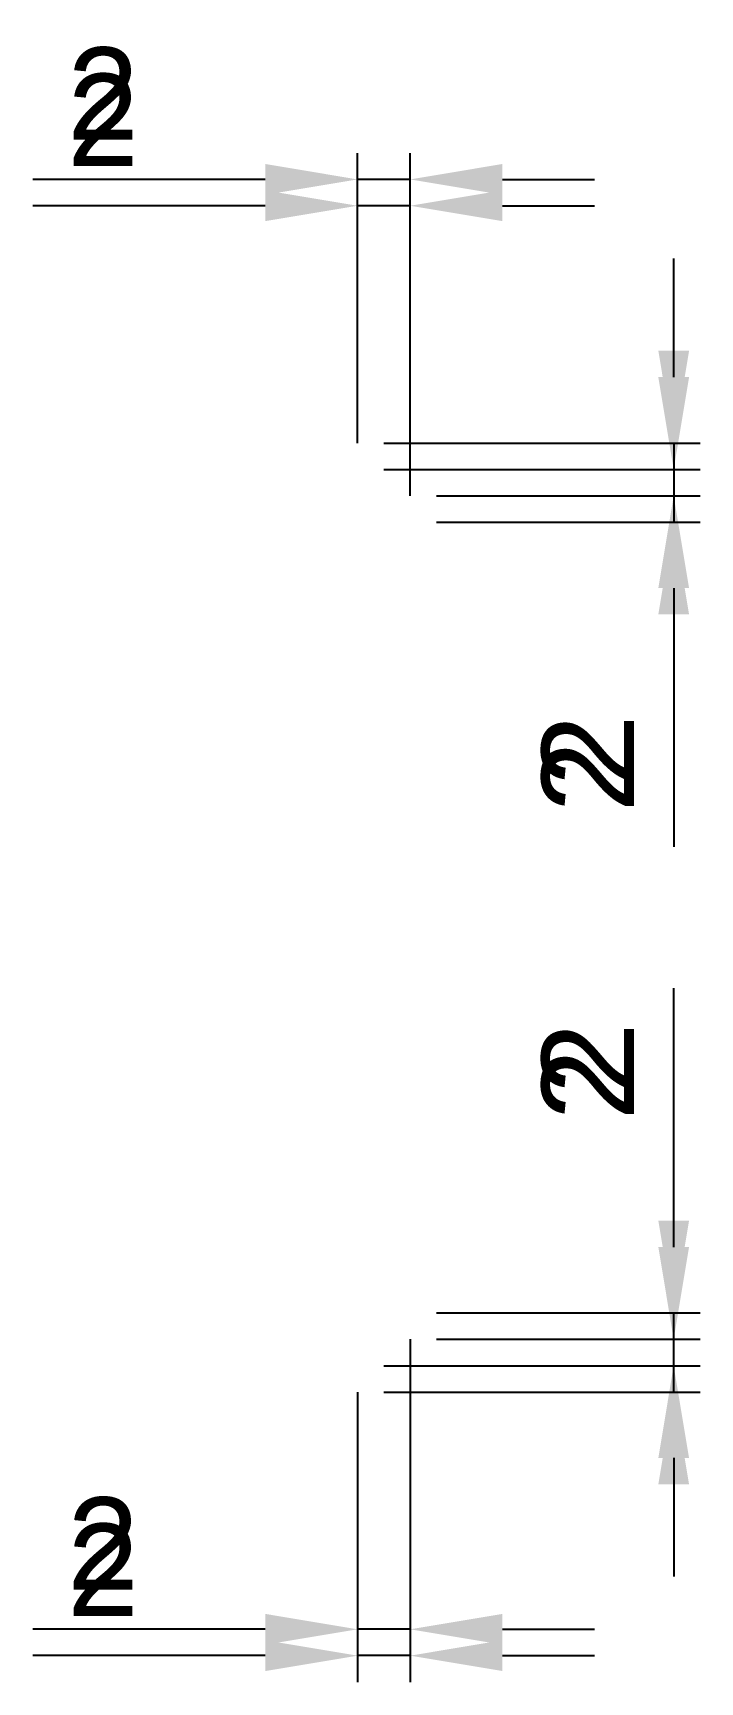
# Model space of a CAD drawing. Header units: millimetres. Extents: x 16 to 304, y 4443 to 9035.
# Drawn here: x 231.2 to 256.5, y 8972.9 to 9035.4 of the extents above.
import ezdxf

# ---------------------------------------------------------------- set-up
doc = ezdxf.new("R2010")
doc.units = ezdxf.units.MM
doc.layers.get('Defpoints').update_dxf_attribs({"lineweight": 25})
doc.layers.add('AM_5', color=3, linetype='Continuous', lineweight=25)
doc.layers.add('構築線', color=255, linetype='Continuous', lineweight=25)
doc.styles.get("Standard").update_dxf_attribs({"font": 'arial.ttf'})
doc.dimstyles.new('AM_ISO$0', dxfattribs={"dimtxt": 3.5, "dimasz": 3.5, "dimexe": 1, "dimexo": 1, "dimgap": 1.5, "dimtad": 1, "dimdsep": 46, "dimtxsty": 'Standard', "dimcen": 0, "dimclrd": 256, "dimclre": 256, "dimclrt": 2, "dimadec": 0, "dimazin": 2, "dimtp": 0.1, "dimtm": 0.1, "dimtfac": 0.71, "dimtdec": 3, "dimtmove": 0, "dimatfit": 3, "dimfxl": 1, "dimlwd": -1, "dimlwe": -1, "dimarcsym": 1})

# ---------------------------------------------------------------- blocks, each defined once
blk = doc.blocks.new('*D28')
at = {"layer": 'AM_5', "linetype": 'ByBlock', "transparency": 16777216}
for p, q in [((243.484, 9019.868), (243.484, 9029.868)), ((245.484, 9017.868), (245.484, 9029.868)), ((239.984, 9028.868), (231.166, 9028.868)), ((245.484, 9028.868), (243.484, 9028.868)), ((248.984, 9028.868), (252.484, 9028.868))]:
    blk.add_line(p, q, dxfattribs=at)
at = {"layer": 'AM_5', "transparency": 16777216}
for points in [[(239.984, 9029.452), (239.984, 9028.285), (243.484, 9028.868)], [(248.984, 9029.452), (248.984, 9028.285), (245.484, 9028.868)]]:
    blk.add_solid(points, dxfattribs=at)
at = {"layer": 'Defpoints', "color": 0, "transparency": 16777216}
for p in [(243.484, 9028.868), (243.484, 9018.868), (245.484, 9016.868)]:
    blk.add_point(p, dxfattribs=at)
at = {"layer": 'AM_5', "color": 2, "transparency": 16777216, "insert": (233.825, 9032.125), "char_height": 3.5, "attachment_point": 5}
blk.add_mtext('2', dxfattribs=at)
blk = doc.blocks.new('*D29')
at = {"layer": 'AM_5', "linetype": 'ByBlock', "transparency": 16777216}
for p, q in [((255.484, 9022.368), (255.484, 9025.868)), ((244.484, 9018.868), (256.484, 9018.868)), ((255.484, 9018.868), (255.484, 9016.868)), ((246.484, 9016.868), (256.484, 9016.868)), ((255.484, 9013.368), (255.484, 9004.55))]:
    blk.add_line(p, q, dxfattribs=at)
at = {"layer": 'AM_5', "transparency": 16777216}
for points in [[(254.901, 9022.368), (256.068, 9022.368), (255.484, 9018.868)], [(254.901, 9013.368), (256.068, 9013.368), (255.484, 9016.868)]]:
    blk.add_solid(points, dxfattribs=at)
at = {"layer": 'Defpoints', "color": 0, "transparency": 16777216}
for p in [(243.484, 9018.868), (245.484, 9016.868), (255.484, 9016.868)]:
    blk.add_point(p, dxfattribs=at)
at = {"layer": 'AM_5', "color": 2, "transparency": 16777216, "insert": (252.227, 9007.209), "char_height": 3.5, "attachment_point": 5, "rotation": 90}
blk.add_mtext('2', dxfattribs=at)
blk = doc.blocks.new('*D30')
at = {"layer": 'AM_5', "linetype": 'ByBlock', "transparency": 16777216}
for p, q in [((255.484, 8990.368), (255.484, 8999.187)), ((246.484, 8986.868), (256.484, 8986.868)), ((255.484, 8984.868), (255.484, 8986.868)), ((244.484, 8984.868), (256.484, 8984.868)), ((255.484, 8981.368), (255.484, 8977.868))]:
    blk.add_line(p, q, dxfattribs=at)
at = {"layer": 'AM_5', "transparency": 16777216}
for points in [[(254.901, 8990.368), (256.068, 8990.368), (255.484, 8986.868)], [(254.901, 8981.368), (256.068, 8981.368), (255.484, 8984.868)]]:
    blk.add_solid(points, dxfattribs=at)
at = {"layer": 'Defpoints', "color": 0, "transparency": 16777216}
for p in [(245.484, 8986.868), (255.484, 8986.868), (243.484, 8984.868)]:
    blk.add_point(p, dxfattribs=at)
at = {"layer": 'AM_5', "color": 2, "transparency": 16777216, "insert": (252.227, 8996.527), "char_height": 3.5, "attachment_point": 5, "rotation": 90}
blk.add_mtext('2', dxfattribs=at)
blk = doc.blocks.new('*D31')
at = {"layer": 'AM_5', "linetype": 'ByBlock', "transparency": 16777216}
for p, q in [((245.484, 8985.868), (245.484, 8973.868)), ((243.484, 8983.868), (243.484, 8973.868)), ((239.984, 8974.868), (231.166, 8974.868)), ((245.484, 8974.868), (243.484, 8974.868)), ((248.984, 8974.868), (252.484, 8974.868))]:
    blk.add_line(p, q, dxfattribs=at)
at = {"layer": 'AM_5', "transparency": 16777216}
for points in [[(239.984, 8975.452), (239.984, 8974.285), (243.484, 8974.868)], [(248.984, 8975.452), (248.984, 8974.285), (245.484, 8974.868)]]:
    blk.add_solid(points, dxfattribs=at)
at = {"layer": 'Defpoints', "color": 0, "transparency": 16777216}
for p in [(245.484, 8986.868), (243.484, 8984.868), (243.484, 8974.868)]:
    blk.add_point(p, dxfattribs=at)
at = {"layer": 'AM_5', "color": 2, "transparency": 16777216, "insert": (233.825, 8978.125), "char_height": 3.5, "attachment_point": 5}
blk.add_mtext('2', dxfattribs=at)
blk = doc.blocks.new('*D38')
at = {"layer": 'AM_5', "linetype": 'ByBlock', "transparency": 16777216}
for p, q in [((243.484, 9020.868), (243.484, 9030.868)), ((245.484, 9018.868), (245.484, 9030.868)), ((239.984, 9029.868), (231.166, 9029.868)), ((245.484, 9029.868), (243.484, 9029.868)), ((248.984, 9029.868), (252.484, 9029.868))]:
    blk.add_line(p, q, dxfattribs=at)
at = {"layer": 'AM_5', "transparency": 16777216}
for points in [[(239.984, 9030.452), (239.984, 9029.285), (243.484, 9029.868)], [(248.984, 9030.452), (248.984, 9029.285), (245.484, 9029.868)]]:
    blk.add_solid(points, dxfattribs=at)
at = {"layer": 'Defpoints', "color": 0, "transparency": 16777216}
for p in [(243.484, 9029.868), (243.484, 9019.868), (245.484, 9017.868)]:
    blk.add_point(p, dxfattribs=at)
at = {"layer": 'AM_5', "color": 2, "transparency": 16777216, "insert": (233.825, 9033.125), "char_height": 3.5, "attachment_point": 5}
blk.add_mtext('2', dxfattribs=at)
blk = doc.blocks.new('*D39')
at = {"layer": 'AM_5', "linetype": 'ByBlock', "transparency": 16777216}
for p, q in [((255.484, 9023.368), (255.484, 9026.868)), ((244.484, 9019.868), (256.484, 9019.868)), ((255.484, 9019.868), (255.484, 9017.868)), ((246.484, 9017.868), (256.484, 9017.868)), ((255.484, 9014.368), (255.484, 9005.55))]:
    blk.add_line(p, q, dxfattribs=at)
at = {"layer": 'AM_5', "transparency": 16777216}
for points in [[(254.901, 9023.368), (256.068, 9023.368), (255.484, 9019.868)], [(254.901, 9014.368), (256.068, 9014.368), (255.484, 9017.868)]]:
    blk.add_solid(points, dxfattribs=at)
at = {"layer": 'Defpoints', "color": 0, "transparency": 16777216}
for p in [(243.484, 9019.868), (245.484, 9017.868), (255.484, 9017.868)]:
    blk.add_point(p, dxfattribs=at)
at = {"layer": 'AM_5', "color": 2, "transparency": 16777216, "insert": (252.227, 9008.209), "char_height": 3.5, "attachment_point": 5, "rotation": 90}
blk.add_mtext('2', dxfattribs=at)
blk = doc.blocks.new('*D40')
at = {"layer": 'AM_5', "linetype": 'ByBlock', "transparency": 16777216}
for p, q in [((255.484, 8989.368), (255.484, 8998.187)), ((246.484, 8985.868), (256.484, 8985.868)), ((255.484, 8983.868), (255.484, 8985.868)), ((244.484, 8983.868), (256.484, 8983.868)), ((255.484, 8980.368), (255.484, 8976.868))]:
    blk.add_line(p, q, dxfattribs=at)
at = {"layer": 'AM_5', "transparency": 16777216}
for points in [[(254.901, 8989.368), (256.068, 8989.368), (255.484, 8985.868)], [(254.901, 8980.368), (256.068, 8980.368), (255.484, 8983.868)]]:
    blk.add_solid(points, dxfattribs=at)
at = {"layer": 'Defpoints', "color": 0, "transparency": 16777216}
for p in [(245.484, 8985.868), (255.484, 8985.868), (243.484, 8983.868)]:
    blk.add_point(p, dxfattribs=at)
at = {"layer": 'AM_5', "color": 2, "transparency": 16777216, "insert": (252.227, 8995.527), "char_height": 3.5, "attachment_point": 5, "rotation": 90}
blk.add_mtext('2', dxfattribs=at)
blk = doc.blocks.new('*D41')
at = {"layer": 'AM_5', "linetype": 'ByBlock', "transparency": 16777216}
for p, q in [((245.484, 8984.868), (245.484, 8972.868)), ((243.484, 8982.868), (243.484, 8972.868)), ((239.984, 8973.868), (231.166, 8973.868)), ((245.484, 8973.868), (243.484, 8973.868)), ((248.984, 8973.868), (252.484, 8973.868))]:
    blk.add_line(p, q, dxfattribs=at)
at = {"layer": 'AM_5', "transparency": 16777216}
for points in [[(239.984, 8974.452), (239.984, 8973.285), (243.484, 8973.868)], [(248.984, 8974.452), (248.984, 8973.285), (245.484, 8973.868)]]:
    blk.add_solid(points, dxfattribs=at)
at = {"layer": 'Defpoints', "color": 0, "transparency": 16777216}
for p in [(245.484, 8985.868), (243.484, 8983.868), (243.484, 8973.868)]:
    blk.add_point(p, dxfattribs=at)
at = {"layer": 'AM_5', "color": 2, "transparency": 16777216, "insert": (233.825, 8977.125), "char_height": 3.5, "attachment_point": 5}
blk.add_mtext('2', dxfattribs=at)

msp = doc.modelspace()

# ---------------------------------------------------------------- linework, layer by layer
at = {"layer": '構築線'}
msp.add_xline((304.351, 4437.974), (0, 1), dxfattribs=at)

# ---------------------------------------------------------------- dimensions: what is measured, and where the dimension line sits
at = {"layer": 'AM_5'}
for base, p1, p2, angle, picture, middle in [((243.484, 9029.868), (245.484, 9017.868), (243.484, 9019.868), 0, '*D38', (233.825, 9033.125)), ((243.484, 9028.868), (245.484, 9016.868), (243.484, 9018.868), 0, '*D28', (233.825, 9032.125)), ((255.484, 9017.868), (243.484, 9019.868), (245.484, 9017.868), 90, '*D39', (252.227, 9008.209)), ((255.484, 9016.868), (243.484, 9018.868), (245.484, 9016.868), 90, '*D29', (252.227, 9007.209)), ((255.484, 8986.868), (243.484, 8984.868), (245.484, 8986.868), 90, '*D30', (252.227, 8996.527)), ((255.484, 8985.868), (243.484, 8983.868), (245.484, 8985.868), 90, '*D40', (252.227, 8995.527)), ((243.484, 8974.868), (245.484, 8986.868), (243.484, 8984.868), 0, '*D31', (233.825, 8978.125)), ((243.484, 8973.868), (245.484, 8985.868), (243.484, 8983.868), 0, '*D41', (233.825, 8977.125))]:
    dim = msp.add_linear_dim(base=base, p1=p1, p2=p2, angle=angle, dimstyle='AM_ISO$0', override={"dimtdec": 2}, dxfattribs=at)
    dim.commit()
    dim.dimension.update_dxf_attribs({"geometry": picture, "text_midpoint": middle})

doc.saveas('drawing.dxf')
